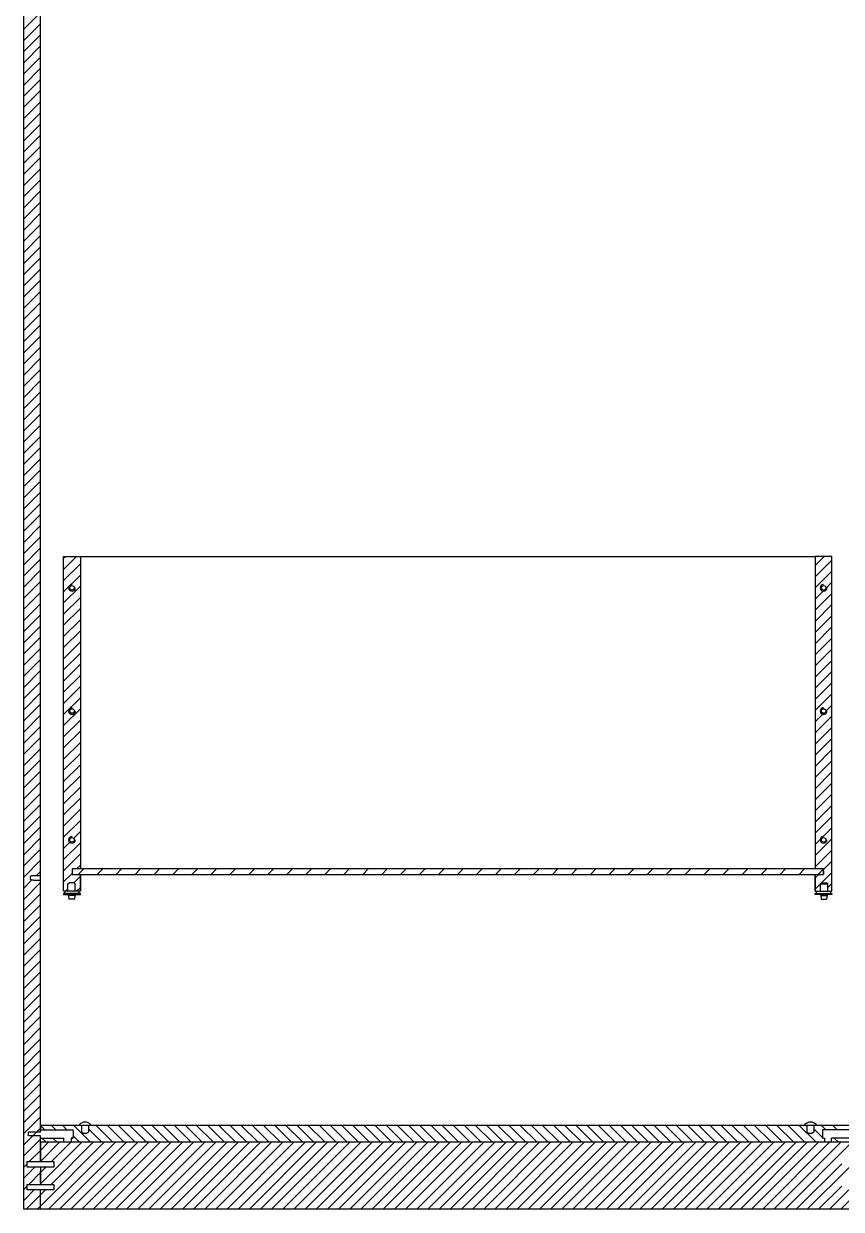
# Model space of a CAD drawing. Header units: millimetres. Extents: x -1233 to 3094, y -223 to 1764.
# Drawn here: x -708.8 to -635.5, y 1305.4 to 1411.6 of the extents above; entities that cross this region are included whole.
import ezdxf

# ---------------------------------------------------------------- set-up
doc = ezdxf.new("R2010")
doc.units = ezdxf.units.MM
doc.layers.get('0').update_dxf_attribs({"color": 8})
doc.layers.add('Campiture', color=1, linetype='Continuous')
doc.layers.add('Incastri', color=4, linetype='Continuous')

msp = doc.modelspace()

# ---------------------------------------------------------------- hatches: boundary and pattern name
h = msp.add_hatch()
h.set_pattern_fill('JIS_WOOD', color=175, scale=1.7)
h.set_pattern_definition([(45, (-1278.6232, 522.6886), (-0.85, 0.85), [])])
h.paths.add_polyline_path([(-637.13, 1335.68), (-637.13, 1335.88), (-704.48, 1335.88), (-704.48, 1335.38), (-703.73, 1335.38), (-637.88, 1335.38), (-637.13, 1335.38)])

# ---------------------------------------------------------------- linework, layer by layer
for p, q in [((-708.81, 1305.37), (-708.81, 1506.57)), ((-707.31, 1409.72), (-707.31, 1456.64)), ((-707.31, 1408.22), (-707.31, 1409.72)), ((-707.31, 1361.29), (-707.31, 1408.22)), ((-705.23, 1333.88), (-705.23, 1363.88)), ((-705.23, 1363.88), (-703.73, 1363.88)), ((-703.73, 1363.88), (-703.73, 1345.58)), ((-703.73, 1363.88), (-637.88, 1363.88)), ((-636.38, 1363.88), (-637.88, 1363.88)), ((-637.88, 1363.88), (-637.88, 1345.58)), ((-636.38, 1333.88), (-636.38, 1363.88)), ((-707.31, 1359.79), (-707.31, 1361.29)), ((-707.31, 1335.26), (-707.31, 1359.79)), ((-703.73, 1345.58), (-703.73, 1335.88)), ((-637.88, 1345.58), (-637.88, 1336.68)), ((-637.88, 1336.68), (-637.88, 1335.88)), ((-707.31, 1312.28), (-707.31, 1335.26)), ((-704.48, 1335.38), (-704.48, 1335.38)), ((-703.73, 1335.38), (-703.73, 1334.78)), ((-703.73, 1333.88), (-703.73, 1335.38)), ((-637.88, 1335.38), (-637.88, 1334.78)), ((-637.88, 1333.88), (-637.88, 1335.38)), ((-703.73, 1333.88), (-705.23, 1333.88)), ((-703.73, 1334.78), (-703.73, 1334.58)), ((-703.73, 1334.58), (-703.73, 1334.38)), ((-703.73, 1334.38), (-703.73, 1333.88)), ((-637.88, 1334.78), (-637.88, 1334.58)), ((-637.88, 1334.58), (-637.88, 1334.38)), ((-637.88, 1334.38), (-637.88, 1333.88)), ((-637.88, 1333.88), (-636.38, 1333.88)), ((-707.31, 1312.28), (-707.31, 1312.87)), ((-707.31, 1312.87), (-707.31, 1312.49)), ((-703.81, 1312.87), (-707.31, 1312.87)), ((-634.31, 1312.87), (-707.31, 1312.87)), ((-702.81, 1312.87), (-703.81, 1312.87)), ((-703.61, 1312.87), (-703.81, 1312.87)), ((-637.65, 1312.87), (-638.65, 1312.87)), ((-638.45, 1312.87), (-638.65, 1312.87)), ((-707.31, 1311.37), (-707.31, 1311.95)), ((-707.31, 1309.64), (-707.31, 1311.95)), ((-707.31, 1311.37), (-707.31, 1309.64)), ((-707.31, 1311.37), (-707.31, 1309.64)), ((-634.31, 1311.37), (-707.31, 1311.37)), ((-708.81, 1309.17), (-708.81, 1309.27)), ((-708.81, 1308.87), (-708.81, 1309.17)), ((-708.81, 1308.77), (-708.81, 1308.87)), ((-707.31, 1309.14), (-707.31, 1307.77)), ((-707.31, 1307.77), (-707.31, 1308.77)), ((-708.51, 1307.6), (-707.31, 1307.6)), ((-707.31, 1307.77), (-707.31, 1307.6)), ((-707.31, 1305.37), (-707.31, 1307.1)), ((-707.31, 1305.37), (-707.31, 1307.1)), ((-632.81, 1305.37), (-708.81, 1305.37))]:
    msp.add_line(p, q)
at = {"color": 175, "linetype": 'Continuous'}
for p, q in [((-705.23, 1363.72), (-705.07, 1363.88)), ((-705.23, 1362.72), (-704.07, 1363.88)), ((-637.88, 1363.07), (-637.07, 1363.88)), ((-705.23, 1361.72), (-703.73, 1363.22)), ((-637.88, 1362.07), (-636.38, 1363.57)), ((-637.88, 1361.07), (-636.38, 1362.57)), ((-705.23, 1360.72), (-703.73, 1362.22)), ((-636.94, 1361.01), (-636.38, 1361.57)), ((-705.23, 1359.72), (-703.73, 1361.22)), ((-637.88, 1360.07), (-637.06, 1360.89)), ((-637.88, 1359.07), (-636.38, 1360.57)), ((-705.23, 1358.72), (-703.73, 1360.22)), ((-637.88, 1358.07), (-636.38, 1359.57)), ((-705.23, 1357.72), (-703.73, 1359.22)), ((-637.88, 1357.07), (-636.38, 1358.57)), ((-705.23, 1356.72), (-703.73, 1358.22)), ((-705.23, 1355.72), (-703.73, 1357.22)), ((-637.88, 1356.07), (-636.38, 1357.57)), ((-705.23, 1354.72), (-703.73, 1356.22)), ((-637.88, 1355.07), (-636.38, 1356.57)), ((-705.23, 1353.72), (-703.73, 1355.22)), ((-637.88, 1354.07), (-636.38, 1355.57)), ((-705.23, 1352.72), (-703.73, 1354.22)), ((-637.88, 1353.07), (-636.38, 1354.57)), ((-705.23, 1351.72), (-703.73, 1353.22)), ((-637.88, 1352.07), (-636.38, 1353.57)), ((-705.23, 1350.72), (-703.73, 1352.22)), ((-637.88, 1351.07), (-636.38, 1352.57)), ((-705.23, 1349.72), (-703.73, 1351.22)), ((-637.88, 1350.07), (-636.38, 1351.57)), ((-705.23, 1348.72), (-703.73, 1350.22)), ((-637.88, 1349.07), (-637.12, 1349.83)), ((-636.93, 1350.02), (-636.38, 1350.57)), ((-705.23, 1347.72), (-703.73, 1349.22)), ((-637.88, 1348.07), (-636.38, 1349.57)), ((-705.23, 1346.72), (-703.73, 1348.22)), ((-637.88, 1347.07), (-636.38, 1348.57)), ((-705.23, 1345.72), (-703.73, 1347.22)), ((-637.88, 1346.07), (-636.38, 1347.57)), ((-705.23, 1344.72), (-703.73, 1346.22)), ((-637.88, 1345.07), (-636.38, 1346.57)), ((-637.88, 1344.07), (-636.38, 1345.57)), ((-705.23, 1343.72), (-703.73, 1345.22)), ((-637.88, 1343.07), (-636.38, 1344.57)), ((-705.23, 1342.72), (-703.73, 1344.22)), ((-637.88, 1342.07), (-636.38, 1343.57)), ((-705.23, 1341.72), (-703.73, 1343.22)), ((-637.88, 1341.07), (-636.38, 1342.57)), ((-705.23, 1340.72), (-703.73, 1342.22)), ((-637.88, 1340.07), (-636.38, 1341.57)), ((-705.23, 1339.72), (-703.73, 1341.22)), ((-705.23, 1338.72), (-703.73, 1340.22)), ((-637.88, 1339.07), (-636.38, 1340.57)), ((-704.34, 1338.61), (-703.73, 1339.22)), ((-637.88, 1338.07), (-636.38, 1339.57)), ((-705.23, 1337.72), (-704.62, 1338.33)), ((-705.23, 1336.72), (-703.73, 1338.22)), ((-637.88, 1337.07), (-636.38, 1338.57)), ((-705.23, 1335.72), (-703.73, 1337.22)), ((-637.88, 1336.07), (-636.38, 1337.57)), ((-704.07, 1335.88), (-703.73, 1336.22)), ((-637.13, 1335.82), (-636.38, 1336.57)), ((-705.23, 1334.72), (-704.48, 1335.47)), ((-704.33, 1334.62), (-703.73, 1335.22)), ((-637.88, 1335.07), (-637.57, 1335.38)), ((-637.39, 1334.56), (-636.38, 1335.57)), ((-704.07, 1333.88), (-703.73, 1334.22)), ((-637.88, 1334.07), (-637.42, 1334.53)), ((-636.75, 1334.2), (-636.38, 1334.57)), ((-707.67, 1312.28), (-707.31, 1312.65)), ((-708, 1311.95), (-707.67, 1312.28)), ((-704.59, 1311.37), (-704.56, 1311.39)), ((-707.32, 1309.64), (-707.31, 1309.65)), ((-707.36, 1307.6), (-707.31, 1307.65))]:
    msp.add_line(p, q, dxfattribs=at)
msp.add_lwpolyline([(-637.13, 1335.68), (-637.13, 1335.38), (-637.13, 1335.88), (-704.48, 1335.88), (-704.48, 1335.38), (-703.73, 1335.38), (-637.88, 1335.38), (-637.13, 1335.38), (-637.13, 1335.38)])
at = {"layer": 'Campiture', "linetype": 'Continuous'}
for p, q in [((-708.81, 1411.15), (-707.31, 1412.65)), ((-708.81, 1410.15), (-707.31, 1411.65)), ((-708.81, 1409.15), (-707.31, 1410.65)), ((-708.81, 1408.15), (-707.31, 1409.65)), ((-708.81, 1407.15), (-707.31, 1408.65)), ((-708.81, 1406.15), (-707.31, 1407.65)), ((-708.81, 1405.15), (-707.31, 1406.65)), ((-708.81, 1404.15), (-707.31, 1405.65)), ((-708.81, 1403.15), (-707.31, 1404.65)), ((-708.81, 1402.15), (-707.31, 1403.65)), ((-708.81, 1401.15), (-707.31, 1402.65)), ((-708.81, 1400.15), (-707.31, 1401.65)), ((-708.81, 1399.15), (-707.31, 1400.65)), ((-708.81, 1398.15), (-707.31, 1399.65)), ((-708.81, 1397.15), (-707.31, 1398.65)), ((-708.81, 1396.15), (-707.31, 1397.65)), ((-708.81, 1395.15), (-707.31, 1396.65)), ((-708.81, 1394.15), (-707.31, 1395.65)), ((-708.81, 1393.15), (-707.31, 1394.65)), ((-708.81, 1392.15), (-707.31, 1393.65)), ((-708.81, 1391.15), (-707.31, 1392.65)), ((-708.81, 1390.15), (-707.31, 1391.65)), ((-708.81, 1389.15), (-707.31, 1390.65)), ((-708.81, 1388.15), (-707.31, 1389.65)), ((-708.81, 1387.15), (-707.31, 1388.65)), ((-708.81, 1386.15), (-707.31, 1387.65)), ((-708.81, 1385.15), (-707.31, 1386.65)), ((-708.81, 1384.15), (-707.31, 1385.65)), ((-708.81, 1383.15), (-707.31, 1384.65)), ((-708.81, 1382.15), (-707.31, 1383.65)), ((-708.81, 1381.15), (-707.31, 1382.65)), ((-708.81, 1380.15), (-707.31, 1381.65)), ((-708.81, 1379.15), (-707.31, 1380.65)), ((-708.81, 1378.15), (-707.31, 1379.65)), ((-708.81, 1377.15), (-707.31, 1378.65)), ((-708.81, 1376.15), (-707.31, 1377.65)), ((-708.81, 1375.15), (-707.31, 1376.65)), ((-708.81, 1374.15), (-707.31, 1375.65)), ((-708.81, 1373.15), (-707.31, 1374.65)), ((-708.81, 1372.15), (-707.31, 1373.65)), ((-708.81, 1371.15), (-707.31, 1372.65)), ((-708.81, 1370.15), (-707.31, 1371.65)), ((-708.81, 1369.15), (-707.31, 1370.65)), ((-708.81, 1368.15), (-707.31, 1369.65)), ((-708.81, 1367.15), (-707.31, 1368.65)), ((-708.81, 1366.15), (-707.31, 1367.65)), ((-708.81, 1365.15), (-707.31, 1366.65)), ((-708.81, 1364.15), (-707.31, 1365.65)), ((-708.81, 1363.15), (-707.31, 1364.65)), ((-708.81, 1362.15), (-707.31, 1363.65)), ((-708.81, 1361.15), (-707.31, 1362.65)), ((-708.81, 1360.15), (-707.31, 1361.65)), ((-708.81, 1359.15), (-707.31, 1360.65)), ((-708.81, 1358.15), (-707.31, 1359.65)), ((-708.81, 1357.15), (-707.31, 1358.65)), ((-708.81, 1356.15), (-707.31, 1357.65)), ((-708.81, 1355.15), (-707.31, 1356.65)), ((-708.81, 1354.15), (-707.31, 1355.65)), ((-708.81, 1353.15), (-707.31, 1354.65)), ((-708.81, 1352.15), (-707.31, 1353.65)), ((-708.81, 1351.15), (-707.31, 1352.65)), ((-708.81, 1350.15), (-707.31, 1351.65)), ((-708.81, 1349.15), (-707.31, 1350.65)), ((-708.81, 1348.15), (-707.31, 1349.65)), ((-708.81, 1347.15), (-707.31, 1348.65)), ((-708.81, 1346.15), (-707.31, 1347.65)), ((-708.81, 1345.15), (-707.31, 1346.65)), ((-708.81, 1344.15), (-707.31, 1345.65)), ((-708.81, 1343.15), (-707.31, 1344.65)), ((-708.81, 1342.15), (-707.31, 1343.65)), ((-708.81, 1341.15), (-707.31, 1342.65)), ((-708.81, 1340.15), (-707.31, 1341.65)), ((-708.81, 1339.15), (-707.31, 1340.65)), ((-708.81, 1338.15), (-707.31, 1339.65)), ((-708.81, 1337.15), (-707.31, 1338.65)), ((-708.81, 1336.15), (-707.31, 1337.65)), ((-708.81, 1335.15), (-707.31, 1336.65)), ((-707.7, 1335.26), (-707.31, 1335.65)), ((-708.81, 1334.15), (-708.1, 1334.86)), ((-708.81, 1333.15), (-707.31, 1334.65)), ((-708.81, 1332.15), (-707.31, 1333.65)), ((-708.81, 1331.15), (-707.31, 1332.65)), ((-708.81, 1330.15), (-707.31, 1331.65)), ((-708.81, 1329.15), (-707.31, 1330.65)), ((-708.81, 1328.15), (-707.31, 1329.65)), ((-708.81, 1327.15), (-707.31, 1328.65)), ((-708.81, 1326.15), (-707.31, 1327.65)), ((-708.81, 1325.15), (-707.31, 1326.65)), ((-708.81, 1324.15), (-707.31, 1325.65)), ((-708.81, 1323.15), (-707.31, 1324.65)), ((-708.81, 1322.15), (-707.31, 1323.65)), ((-708.81, 1321.15), (-707.31, 1322.65)), ((-708.81, 1320.15), (-707.31, 1321.65)), ((-708.81, 1319.15), (-707.31, 1320.65)), ((-708.81, 1318.15), (-707.31, 1319.65)), ((-708.81, 1317.15), (-707.31, 1318.65)), ((-708.81, 1316.15), (-707.31, 1317.65)), ((-708.81, 1315.15), (-707.31, 1316.65)), ((-708.81, 1314.15), (-707.31, 1315.65)), ((-708.81, 1313.15), (-707.31, 1314.65)), ((-708.81, 1312.15), (-707.31, 1313.65)), ((-706.93, 1312.49), (-707.31, 1312.87)), ((-705.93, 1312.49), (-706.31, 1312.87)), ((-704.93, 1312.49), (-705.31, 1312.87)), ((-702.81, 1311.37), (-704.31, 1312.87)), ((-700.81, 1311.37), (-702.31, 1312.87)), ((-699.81, 1311.37), (-701.31, 1312.87)), ((-698.81, 1311.37), (-700.31, 1312.87)), ((-697.81, 1311.37), (-699.31, 1312.87)), ((-696.81, 1311.37), (-698.31, 1312.87)), ((-695.81, 1311.37), (-697.31, 1312.87)), ((-694.81, 1311.37), (-696.31, 1312.87)), ((-693.81, 1311.37), (-695.31, 1312.87)), ((-692.81, 1311.37), (-694.31, 1312.87)), ((-691.81, 1311.37), (-693.31, 1312.87)), ((-690.81, 1311.37), (-692.31, 1312.87)), ((-689.81, 1311.37), (-691.31, 1312.87)), ((-688.81, 1311.37), (-690.31, 1312.87)), ((-687.81, 1311.37), (-689.31, 1312.87)), ((-686.81, 1311.37), (-688.31, 1312.87)), ((-685.81, 1311.37), (-687.31, 1312.87)), ((-684.81, 1311.37), (-686.31, 1312.87)), ((-683.81, 1311.37), (-685.31, 1312.87)), ((-682.81, 1311.37), (-684.31, 1312.87)), ((-681.81, 1311.37), (-683.31, 1312.87)), ((-680.81, 1311.37), (-682.31, 1312.87)), ((-679.81, 1311.37), (-681.31, 1312.87)), ((-678.81, 1311.37), (-680.31, 1312.87)), ((-677.81, 1311.37), (-679.31, 1312.87)), ((-676.81, 1311.37), (-678.31, 1312.87)), ((-675.81, 1311.37), (-677.31, 1312.87)), ((-674.81, 1311.37), (-676.31, 1312.87)), ((-673.81, 1311.37), (-675.31, 1312.87)), ((-672.81, 1311.37), (-674.31, 1312.87)), ((-671.81, 1311.37), (-673.31, 1312.87)), ((-670.81, 1311.37), (-672.31, 1312.87)), ((-669.81, 1311.37), (-671.31, 1312.87)), ((-668.81, 1311.37), (-670.31, 1312.87)), ((-667.81, 1311.37), (-669.31, 1312.87)), ((-666.81, 1311.37), (-668.31, 1312.87)), ((-665.81, 1311.37), (-667.31, 1312.87)), ((-664.81, 1311.37), (-666.31, 1312.87)), ((-663.81, 1311.37), (-665.31, 1312.87)), ((-662.81, 1311.37), (-664.31, 1312.87)), ((-661.81, 1311.37), (-663.31, 1312.87)), ((-660.81, 1311.37), (-662.31, 1312.87)), ((-659.81, 1311.37), (-661.31, 1312.87)), ((-658.81, 1311.37), (-660.31, 1312.87)), ((-657.81, 1311.37), (-659.31, 1312.87)), ((-656.81, 1311.37), (-658.31, 1312.87)), ((-655.81, 1311.37), (-657.31, 1312.87)), ((-654.81, 1311.37), (-656.31, 1312.87)), ((-653.81, 1311.37), (-655.31, 1312.87)), ((-652.81, 1311.37), (-654.31, 1312.87)), ((-651.81, 1311.37), (-653.31, 1312.87)), ((-650.81, 1311.37), (-652.31, 1312.87)), ((-649.81, 1311.37), (-651.31, 1312.87)), ((-648.81, 1311.37), (-650.31, 1312.87)), ((-647.81, 1311.37), (-649.31, 1312.87)), ((-646.81, 1311.37), (-648.31, 1312.87)), ((-645.81, 1311.37), (-647.31, 1312.87)), ((-644.81, 1311.37), (-646.31, 1312.87)), ((-643.81, 1311.37), (-645.31, 1312.87)), ((-642.81, 1311.37), (-644.31, 1312.87)), ((-641.81, 1311.37), (-643.31, 1312.87)), ((-640.81, 1311.37), (-642.31, 1312.87)), ((-639.81, 1311.37), (-641.31, 1312.87)), ((-638.81, 1311.37), (-640.31, 1312.87)), ((-637.81, 1311.37), (-639.31, 1312.87)), ((-636.93, 1312.49), (-637.31, 1312.87)), ((-635.93, 1312.49), (-636.31, 1312.87)), ((-708.81, 1311.15), (-708, 1311.95)), ((-708.81, 1310.15), (-707.31, 1311.65)), ((-706.81, 1311.37), (-707.19, 1311.75)), ((-705.81, 1311.37), (-706.19, 1311.75)), ((-703.81, 1311.37), (-704.39, 1311.94)), ((-701.81, 1311.37), (-703.01, 1312.57)), ((-637.23, 1311.79), (-638.01, 1312.57)), ((-635.81, 1311.37), (-636.19, 1311.75)), ((-708.32, 1309.64), (-707.31, 1310.65)), ((-707.31, 1310.65), (-706.59, 1311.37)), ((-707.31, 1309.65), (-705.59, 1311.37)), ((-707.31, 1307.65), (-703.59, 1311.37)), ((-707.31, 1305.65), (-701.59, 1311.37)), ((-706.59, 1305.37), (-700.59, 1311.37)), ((-706.36, 1307.6), (-702.59, 1311.37)), ((-706.32, 1309.64), (-704.59, 1311.37)), ((-705.59, 1305.37), (-699.59, 1311.37)), ((-704.59, 1305.37), (-698.59, 1311.37)), ((-703.59, 1305.37), (-697.59, 1311.37)), ((-702.59, 1305.37), (-696.59, 1311.37)), ((-701.59, 1305.37), (-695.59, 1311.37)), ((-700.59, 1305.37), (-694.59, 1311.37)), ((-699.59, 1305.37), (-693.59, 1311.37)), ((-698.59, 1305.37), (-692.59, 1311.37)), ((-697.59, 1305.37), (-691.59, 1311.37)), ((-696.59, 1305.37), (-690.59, 1311.37)), ((-695.59, 1305.37), (-689.59, 1311.37)), ((-694.59, 1305.37), (-688.59, 1311.37)), ((-693.59, 1305.37), (-687.59, 1311.37)), ((-692.59, 1305.37), (-686.59, 1311.37)), ((-691.59, 1305.37), (-685.59, 1311.37)), ((-690.59, 1305.37), (-684.59, 1311.37)), ((-689.59, 1305.37), (-683.59, 1311.37)), ((-688.59, 1305.37), (-682.59, 1311.37)), ((-687.59, 1305.37), (-681.59, 1311.37)), ((-686.59, 1305.37), (-680.59, 1311.37)), ((-685.59, 1305.37), (-679.59, 1311.37)), ((-684.59, 1305.37), (-678.59, 1311.37)), ((-683.59, 1305.37), (-677.59, 1311.37)), ((-682.59, 1305.37), (-676.59, 1311.37)), ((-681.59, 1305.37), (-675.59, 1311.37)), ((-680.59, 1305.37), (-674.59, 1311.37)), ((-679.59, 1305.37), (-673.59, 1311.37)), ((-678.59, 1305.37), (-672.59, 1311.37)), ((-677.59, 1305.37), (-671.59, 1311.37)), ((-676.59, 1305.37), (-670.59, 1311.37)), ((-675.59, 1305.37), (-669.59, 1311.37)), ((-674.59, 1305.37), (-668.59, 1311.37)), ((-673.59, 1305.37), (-667.59, 1311.37)), ((-672.59, 1305.37), (-666.59, 1311.37)), ((-671.59, 1305.37), (-665.59, 1311.37)), ((-670.59, 1305.37), (-664.59, 1311.37)), ((-669.59, 1305.37), (-663.59, 1311.37)), ((-668.59, 1305.37), (-662.59, 1311.37)), ((-667.59, 1305.37), (-661.59, 1311.37)), ((-666.59, 1305.37), (-660.59, 1311.37)), ((-665.59, 1305.37), (-659.59, 1311.37)), ((-664.59, 1305.37), (-658.59, 1311.37)), ((-663.59, 1305.37), (-657.59, 1311.37)), ((-662.59, 1305.37), (-656.59, 1311.37)), ((-661.59, 1305.37), (-655.59, 1311.37)), ((-660.59, 1305.37), (-654.59, 1311.37)), ((-659.59, 1305.37), (-653.59, 1311.37)), ((-658.59, 1305.37), (-652.59, 1311.37)), ((-657.59, 1305.37), (-651.59, 1311.37)), ((-656.59, 1305.37), (-650.59, 1311.37)), ((-655.59, 1305.37), (-649.59, 1311.37)), ((-654.59, 1305.37), (-648.59, 1311.37)), ((-653.59, 1305.37), (-647.59, 1311.37)), ((-652.59, 1305.37), (-646.59, 1311.37)), ((-651.59, 1305.37), (-645.59, 1311.37)), ((-650.59, 1305.37), (-644.59, 1311.37)), ((-649.59, 1305.37), (-643.59, 1311.37)), ((-648.59, 1305.37), (-642.59, 1311.37)), ((-647.59, 1305.37), (-641.59, 1311.37)), ((-646.59, 1305.37), (-640.59, 1311.37)), ((-645.59, 1305.37), (-639.59, 1311.37)), ((-644.59, 1305.37), (-638.59, 1311.37)), ((-643.59, 1305.37), (-637.59, 1311.37)), ((-642.59, 1305.37), (-636.59, 1311.37)), ((-641.59, 1305.37), (-635.59, 1311.37)), ((-640.59, 1305.37), (-634.59, 1311.37)), ((-708.81, 1309.15), (-708.51, 1309.45)), ((-639.59, 1305.37), (-635.51, 1309.45)), ((-708.81, 1308.15), (-707.82, 1309.14)), ((-708.36, 1307.6), (-707.31, 1308.65)), ((-707.31, 1308.65), (-706.82, 1309.14)), ((-638.59, 1305.37), (-634.82, 1309.14)), ((-708.81, 1307.15), (-708.51, 1307.45)), ((-637.59, 1305.37), (-635.51, 1307.45)), ((-708.81, 1306.15), (-707.86, 1307.1)), ((-708.59, 1305.37), (-707.31, 1306.65)), ((-707.31, 1306.65), (-706.86, 1307.1)), ((-636.59, 1305.37), (-634.86, 1307.1)), ((-635.59, 1305.37), (-634.31, 1306.65)), ((-707.59, 1305.37), (-707.31, 1305.65))]:
    msp.add_line(p, q, dxfattribs=at)
at = {"layer": 'Campiture'}
for p, q in [((-708.11, 1335.26), (-708.22, 1335.16)), ((-708.22, 1335.16), (-708.22, 1334.96)), ((-708.11, 1334.86), (-708.22, 1334.96)), ((-707.31, 1335.26), (-708.11, 1335.26)), ((-707.92, 1334.86), (-708.11, 1334.86)), ((-707.92, 1334.86), (-707.31, 1334.86))]:
    msp.add_line(p, q, dxfattribs=at)
at = {"layer": 'Incastri'}
for p, q in [((-705.13, 1333.68), (-705.13, 1333.88)), ((-704.86, 1334.54), (-704.72, 1334.63)), ((-704.86, 1333.88), (-704.86, 1334.54)), ((-704.34, 1334.63), (-704.72, 1334.63)), ((-704.19, 1334.54), (-704.34, 1334.63)), ((-704.19, 1333.88), (-704.19, 1334.54)), ((-703.83, 1333.68), (-703.83, 1333.88)), ((-637.78, 1333.68), (-637.78, 1333.88)), ((-637.42, 1334.54), (-637.28, 1334.63)), ((-637.42, 1333.88), (-637.42, 1334.54)), ((-637.42, 1334.54), (-636.75, 1334.54)), ((-637.28, 1334.63), (-636.9, 1334.63)), ((-636.75, 1334.54), (-636.9, 1334.63)), ((-636.75, 1333.88), (-636.75, 1334.54)), ((-636.48, 1333.68), (-636.48, 1333.88)), ((-703.73, 1333.68), (-705.23, 1333.68)), ((-705.23, 1333.68), (-705.23, 1333.58)), ((-705.23, 1333.58), (-703.73, 1333.58)), ((-704.83, 1333.5), (-704.83, 1333.58)), ((-704.19, 1333.5), (-704.83, 1333.5)), ((-704.79, 1333.5), (-704.75, 1333.18)), ((-704.27, 1333.18), (-704.75, 1333.18)), ((-704.23, 1333.5), (-704.27, 1333.18)), ((-704.19, 1333.58), (-704.19, 1333.5)), ((-703.73, 1333.58), (-703.73, 1333.68)), ((-637.88, 1333.58), (-637.88, 1333.68)), ((-637.88, 1333.68), (-636.38, 1333.68)), ((-636.38, 1333.58), (-637.88, 1333.58)), ((-637.42, 1333.58), (-637.42, 1333.5)), ((-637.42, 1333.5), (-636.78, 1333.5)), ((-637.38, 1333.5), (-637.34, 1333.18)), ((-637.34, 1333.18), (-636.86, 1333.18)), ((-636.82, 1333.5), (-636.86, 1333.18)), ((-636.78, 1333.5), (-636.78, 1333.58)), ((-636.38, 1333.68), (-636.38, 1333.58)), ((-703.81, 1312.87), (-703.81, 1312.97)), ((-703.61, 1312.27), (-703.61, 1312.87)), ((-703.01, 1312.87), (-703.01, 1312.27)), ((-703.01, 1312.87), (-703.01, 1312.27)), ((-702.81, 1312.97), (-702.81, 1312.87)), ((-638.81, 1312.87), (-638.81, 1312.97)), ((-638.61, 1312.27), (-638.61, 1312.87)), ((-638.01, 1312.87), (-638.01, 1312.27)), ((-638.01, 1312.87), (-638.01, 1312.27)), ((-637.81, 1312.97), (-637.81, 1312.87)), ((-708.37, 1312.28), (-708.42, 1312.2)), ((-708.42, 1312.2), (-708.42, 1312.03)), ((-708.37, 1311.95), (-708.42, 1312.03)), ((-707.31, 1312.28), (-708.37, 1312.28)), ((-707.31, 1311.95), (-708.37, 1311.95)), ((-707.31, 1312.49), (-704.39, 1312.49)), ((-707.31, 1311.75), (-705.21, 1311.75)), ((-705.21, 1311.39), (-705.21, 1311.75)), ((-704.48, 1311.75), (-704.56, 1311.75)), ((-704.56, 1311.75), (-704.56, 1311.37)), ((-704.48, 1311.75), (-704.39, 1311.75)), ((-704.39, 1312.36), (-704.39, 1312.49)), ((-704.39, 1312.36), (-704.39, 1311.87)), ((-704.39, 1311.75), (-704.39, 1311.87)), ((-703.61, 1312.27), (-703.43, 1312.17)), ((-703.18, 1312.17), (-703.43, 1312.17)), ((-703.01, 1312.27), (-703.18, 1312.17)), ((-638.61, 1312.27), (-638.43, 1312.17)), ((-638.18, 1312.17), (-638.43, 1312.17)), ((-638.01, 1312.27), (-638.18, 1312.17)), ((-637.23, 1312.49), (-637.23, 1311.87)), ((-634.31, 1312.49), (-637.23, 1312.49)), ((-637.23, 1311.75), (-637.23, 1311.87)), ((-637.13, 1311.75), (-637.23, 1311.75)), ((-637.13, 1311.75), (-637.05, 1311.75)), ((-637.05, 1311.75), (-637.05, 1311.37)), ((-636.41, 1311.37), (-636.41, 1311.75)), ((-634.31, 1311.75), (-636.41, 1311.75)), ((-708.51, 1309.64), (-706.11, 1309.64)), ((-708.51, 1309.64), (-707.31, 1309.64)), ((-708.51, 1309.14), (-708.51, 1309.64)), ((-706.11, 1309.64), (-706.11, 1309.14)), ((-707.81, 1309.14), (-708.51, 1309.14)), ((-706.11, 1309.14), (-707.81, 1309.14)), ((-708.51, 1307.6), (-706.11, 1307.6)), ((-708.51, 1307.1), (-708.51, 1307.6)), ((-706.11, 1307.6), (-706.11, 1307.1)), ((-707.81, 1307.1), (-708.51, 1307.1)), ((-706.11, 1307.1), (-707.81, 1307.1))]:
    msp.add_line(p, q, dxfattribs=at)
at = {"layer": 'Incastri', "color": 175, "linetype": 'Continuous'}
msp.add_line((-705.07, 1333.88), (-704.86, 1334.09), dxfattribs=at)
at = {"layer": 'Incastri'}
for centre in [(-704.48, 1361.08), (-637.13, 1361.08), (-637.13, 1361.08), (-704.48, 1350.03), (-637.13, 1350.03), (-637.13, 1350.03), (-704.48, 1338.48), (-704.48, 1338.48), (-637.13, 1338.48)]:
    msp.add_circle(centre, 0.2, dxfattribs=at)
for centre, radius, start, end in [((-704.48, 1361.08), 0.3, 90, 0), ((-637.13, 1361.08), 0.3, 90, 0), ((-704.48, 1350.03), 0.3, 90, 0), ((-637.13, 1350.03), 0.3, 90, 0), ((-704.48, 1338.48), 0.3, 90, 0), ((-637.13, 1338.48), 0.3, 90, 0), ((-703.31, 1312.5), 0.68, 42.6448, 137.3552), ((-638.31, 1312.5), 0.68, 42.6448, 137.3552)]:
    msp.add_arc(centre, radius, start, end, dxfattribs=at)

doc.saveas('drawing.dxf')
